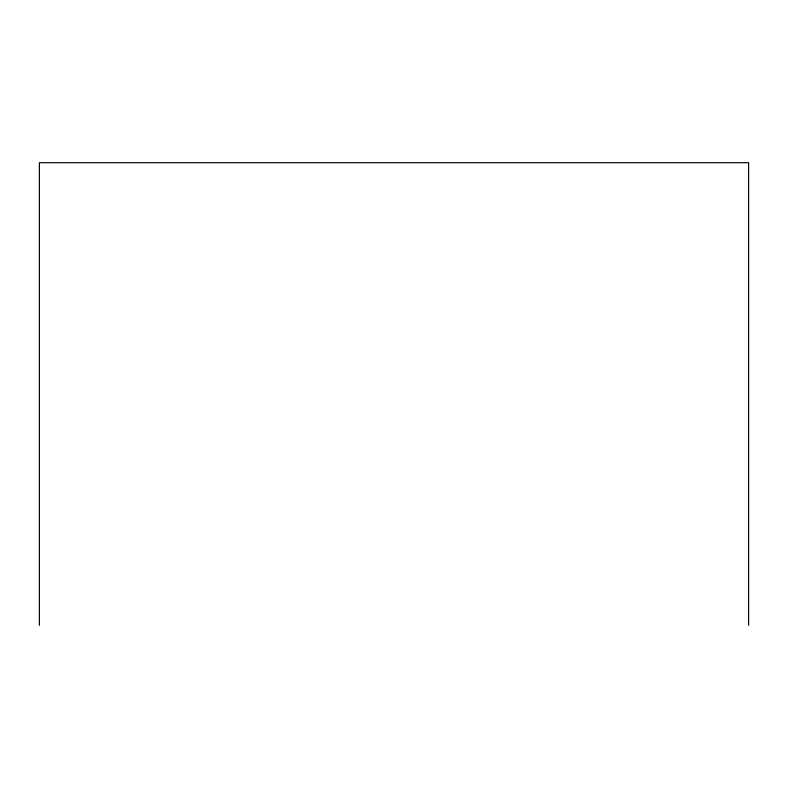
<?xml version="1.0" encoding="UTF-8"?>
<svg xmlns="http://www.w3.org/2000/svg" width="788" height="788" viewBox="0 0 788 788"><rect width="100%" height="100%" fill="white"/><g stroke="black" fill="none" stroke-linecap="round" stroke-linejoin="round"><path stroke-width="1.18" d="M748.6 625.288L748.6 162.712L39.4 162.712L39.4 625.288"/></g></svg>
